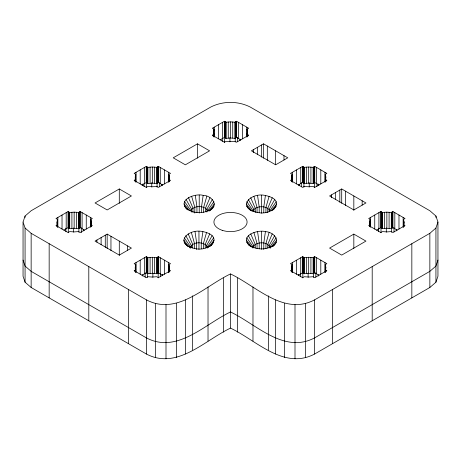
<?xml version="1.0" encoding="UTF-8"?>
<svg xmlns="http://www.w3.org/2000/svg" width="461" height="461" viewBox="0 0 461 461"><rect width="100%" height="100%" fill="white"/><g stroke="black" fill="none" stroke-linecap="round" stroke-linejoin="round"><path stroke-width="0.69" d="M57.008 224.132L57.59 219.465L55.971 218.531L68.084 211.536L69.709 212.475L74.146 212.135L78.577 212.475L80.202 211.536L92.321 218.531L90.696 219.471L90.702 226.697M90.696 219.471L91.278 222.029L90.702 224.588L92.321 225.527L80.202 232.523L78.583 231.589L74.146 231.923L69.703 231.589L68.084 232.523L55.971 225.527L57.59 224.593L57.008 222.029M135.188 178.298L135.77 174.333L134.151 173.394L146.264 166.398L147.889 167.337L152.326 167.003L156.757 167.337L158.382 166.398L170.501 173.394L168.876 174.333L168.876 182.049M135.188 268.567L135.77 264.602L134.151 263.669L146.264 256.673L147.889 257.607L152.326 257.273L156.757 257.607L158.382 256.673L170.501 263.669L168.876 264.602L168.876 272.532M213.368 133.863L213.95 129.195L212.325 128.256L224.444 121.26L226.069 122.2L230.5 121.865L234.937 122.2L236.562 121.26L248.675 128.256L247.056 129.195L247.056 136.917M247.056 129.195L247.638 131.754L247.056 134.318L248.675 135.252L236.562 142.247L234.943 141.314L230.5 141.654L226.063 141.314L224.444 142.247L212.325 135.252L213.944 134.318L213.368 131.754M292.13 174.333L291.548 176.891L292.124 179.456L290.505 180.389L296.561 183.893L302.623 187.385L304.243 186.451L308.68 186.786L313.123 186.451L314.742 187.385L326.855 180.389L325.236 179.456L325.818 176.891L325.23 174.333L326.855 173.394L314.742 166.398L313.117 167.337L308.68 167.003L304.248 167.337L302.623 166.398L290.505 173.394L292.13 174.333L292.13 182.049M292.13 264.602L291.548 267.167L292.124 269.725L290.505 270.665L296.561 274.162L302.623 277.655L304.243 276.721L308.68 277.061L313.123 276.721L314.742 277.655L326.855 270.665L325.236 269.725L325.818 267.167L325.23 264.602L326.855 263.669L314.742 256.673L313.117 257.607L308.68 257.273L304.248 257.607L302.623 256.673L290.505 263.669L292.13 264.602L292.124 272.532M369.722 224.132L370.304 219.465L368.685 218.531L380.803 211.536L382.428 212.475L386.86 212.135L391.291 212.475L392.916 211.536L405.035 218.531L403.41 219.471L403.41 227.187M403.41 219.471L403.992 222.029L403.415 224.588L405.035 225.527L392.916 232.523L391.303 231.589L386.86 231.923L382.417 231.589L380.803 232.523L368.685 225.527L370.304 224.593L369.722 222.029M187.437 209.749C176.609 199.953 195.118 192.969 203.163 195.366L201.52 206.81L201.52 212.55M202.886 231.612C224.72 236.049 210.083 252.196 195.015 248.571C173.18 244.14 187.817 227.993 202.886 231.612L201.238 243.062L201.238 248.802M265.427 195.504C287.266 199.941 272.63 216.088 257.555 212.463C235.721 208.032 250.358 191.885 265.427 195.504L263.784 206.954L263.784 212.694M249.24 245.494C239.357 235.657 257.791 229.394 265.427 231.612L263.784 243.062L263.784 249.516M190.105 247.995C192.243 241.253 203.756 241.31 207.496 246.675L207.496 248.11M211.023 209.749C218.917 204.062 210.539 195.193 203.163 195.366M272.826 246.502C281.429 240.388 273.327 231.912 265.427 231.612M206.833 196.242L203.653 207.323L203.653 212.342M206.551 232.488L203.376 243.569L203.376 248.594M269.097 196.38L265.916 207.462L265.916 212.486M269.097 232.488L265.916 243.569L265.916 248.594M23.05 222.029L25.073 216.025L31.146 210.746L210.954 106.935C223.112 100.89 237.888 100.89 250.046 106.935L429.854 210.746L435.927 216.025L437.95 222.029L437.95 276.208L435.927 282.213L429.854 287.491L314.54 354.065C283.769 370.218 256.23 340.247 230.5 328.117C204.77 340.247 177.231 370.218 146.46 354.065L31.146 287.491L25.073 282.213L23.05 276.208L23.05 222.029L25.073 228.034L25.073 282.213M435.927 282.213L435.927 228.034L437.95 222.029M437.95 260.067L435.927 266.072L429.854 271.35L314.54 337.925C283.769 354.077 256.23 324.106 230.5 311.976C204.77 324.106 177.231 354.077 146.46 337.925L31.146 271.35L25.073 266.072L23.05 260.067M209.98 197.636L205.485 208.136L205.485 211.72M209.703 233.888L205.208 244.382L205.208 247.972M272.244 197.775L267.749 208.274L267.749 212.579M272.244 233.888L267.749 244.382L267.749 247.972M212.4 199.457L206.891 209.19L206.891 212.06M212.118 235.704L206.614 245.442L206.614 247.592M274.664 199.596L269.155 209.334L269.155 211.484M274.664 235.704L269.155 245.442L269.155 247.592M213.916 201.572L207.773 210.423C204.016 205.266 194.438 205.266 190.681 210.423L184.538 201.572M207.496 246.675L213.639 237.824M276.179 201.711L270.037 210.562C266.279 205.41 256.708 205.41 252.945 210.562L246.808 201.711M276.179 237.824L270.037 246.675L270.037 248.11M252.945 248.11L252.945 246.675C256.685 241.31 268.198 241.253 270.342 247.995M208.925 210.694L214.434 203.843M208.222 247.471L214.158 240.095M271.189 210.833L276.698 203.987M270.763 247.471L276.698 240.095M209.081 211.115L212.4 208.234M210.135 210.395L213.916 206.119M209.859 246.641L213.639 242.365M272.399 210.533L276.179 206.257M272.399 246.641L276.179 242.365M211.201 245.494L212.118 244.486M273.742 209.386L274.664 208.372M25.073 228.034L31.146 233.312L146.46 299.892C177.231 316.039 204.77 286.074 230.5 273.938C256.23 286.074 283.769 316.039 314.54 299.892L429.854 233.312L435.927 228.034M274.664 244.486C267.386 250.392 255.601 250.392 248.323 244.486M119.29 188.97L95.052 202.961L107.171 209.957L131.408 195.965L119.29 188.97L119.29 203.324M197.469 143.832L173.232 157.823L185.351 164.819L209.588 150.828L197.469 143.832L197.469 158.186M63.814 230.143L68.084 227.676L69.709 228.616L74.146 228.276L78.577 228.616L80.202 227.676L84.478 230.143M141.994 185.005L146.264 182.539L147.889 183.478L152.326 183.144L156.757 183.478L158.382 182.539L162.652 185.005M220.174 139.873L224.444 137.401L226.069 138.34L230.5 138.006L234.937 138.34L236.562 137.401L240.832 139.873M107.171 234.102L95.052 241.097L119.29 255.094L131.408 248.093L107.171 234.102L107.171 248.456M263.531 143.832L251.412 150.828L275.649 164.819L287.768 157.823L263.531 143.832L263.531 158.186M141.994 275.28L146.264 272.814L147.889 273.748L152.326 273.413L156.757 273.748L158.382 272.814L162.652 275.28M298.348 185.005L302.623 182.539L304.248 183.478L308.68 183.144L313.117 183.478L314.742 182.539L319.012 185.005M341.71 188.97L329.592 195.965L353.829 209.957L365.948 202.961L341.71 188.97L341.71 203.324M353.829 234.102L329.592 248.093L341.71 255.094L365.948 241.097L353.829 234.102L353.829 248.456M298.348 275.28L302.623 272.814L304.248 273.748L308.68 273.413L313.117 273.748L314.742 272.814L319.012 275.28M376.528 230.143L380.803 227.676L382.428 228.616L386.86 228.276L391.291 228.616L392.916 227.676L397.192 230.143M209.98 210.055C202.569 213.783 192.612 213.691 186.06 208.234M246.808 206.257L250.582 210.533M246.808 242.365L250.582 246.641M184.538 206.119L187.846 209.859M184.262 242.365L188.042 246.641M246.289 203.987L252.225 211.357M246.289 240.095L252.225 247.471M184.02 203.843L189.534 210.694M183.743 240.095L189.678 247.471M246.808 237.824L252.945 246.675M184.262 237.824L190.405 246.675L190.405 248.11M248.323 199.596L253.832 209.334L253.832 211.484M248.323 235.704L253.832 245.442L253.832 247.592M186.06 199.457L191.569 209.19L191.569 212.06M185.783 235.704L191.286 245.442L191.286 247.592M250.738 197.775L255.238 208.274L255.238 212.579M250.738 233.888L255.238 244.382L255.238 247.972M188.474 197.636L192.975 208.136L192.975 212.44M188.197 233.888L192.692 244.382L192.692 247.972M168.876 174.333L169.458 176.891L168.876 179.456L170.501 180.389L158.382 187.385L156.763 186.451L152.326 186.786L147.883 186.451L146.264 187.385L134.151 180.389L135.77 179.456L135.188 176.891M168.876 264.602L169.458 267.167L168.876 269.725L170.501 270.665L158.382 277.655L156.763 276.721L152.326 277.061L147.883 276.721L146.264 277.655L134.151 270.665L135.77 269.725L135.188 267.167M253.89 196.38L257.071 207.462L257.071 212.486M253.89 232.488L257.071 243.569L257.071 248.594M191.626 196.242L194.807 207.323L194.807 213.063M191.35 232.488L194.525 243.569L194.525 248.594M257.555 195.504L259.203 206.954L259.203 212.694M257.555 231.612L259.203 243.062L259.203 248.802M195.291 195.366L196.939 206.81L196.939 212.55M195.015 231.612L196.663 243.062L196.663 249.516M435.927 216.025L435.927 217.459M429.854 233.312L429.854 287.491M411.84 243.713L411.84 297.892M404.222 225.06L404.222 226.46M403.992 222.029L403.992 224.132M403.848 220.738L403.848 224.248M403.669 224.738L403.669 226.841M403.139 217.436L403.139 227.261M398.978 215.033L398.978 229.065M396.42 229.486L396.42 230.898M394.812 212.63L394.812 228.771M394.011 227.699L394.011 231.935M392.916 211.536L392.916 227.676M392.663 211.68L392.663 227.82M392.104 212.002L392.104 228.143M391.545 212.325L391.602 232.269M391.291 212.475L391.291 228.616M389.09 212.221L389.09 228.362M386.86 212.135L386.86 228.276M386.306 227.918L386.306 232.16M384.63 212.221L384.63 228.362M382.428 212.475L382.428 228.616M382.169 212.325L382.169 228.466M381.616 212.002L381.616 228.143M381.057 211.68L381.005 232.753M380.803 211.536L380.803 227.676M378.907 212.63L378.907 228.771M378.596 228.137L378.596 231.67M374.741 215.033L374.741 229.065M372.2 266.602L372.2 320.781M370.581 217.436L370.581 227.261M370.304 219.465L370.304 226.697M370.056 219.321L370.05 226.841M369.872 220.738L369.872 223.545M369.497 225.06L369.497 226.46M362.156 200.771L362.156 205.082M353.829 195.965L353.829 210.32M345.496 191.154L345.496 205.508M339.815 190.059L339.815 202.264M335.648 192.468L335.648 199.642M332.56 289.485L332.56 343.664M331.488 194.87L331.488 197.74M326.048 179.923L326.048 181.323M326.048 270.192L326.048 271.598M325.818 176.891L325.818 178.298M325.818 267.167L325.818 268.567M325.668 175.601L325.668 179.813M325.668 265.876L325.668 270.088M325.483 175.589L325.483 178.395M325.489 179.6L325.489 181.703M325.483 264.458L325.483 268.671M325.489 269.875L325.489 271.978M325.23 174.333L325.23 182.049M325.23 264.602L325.236 272.532M324.965 172.299L324.965 182.124M324.965 262.574L324.965 272.399M320.798 169.896L320.798 183.933M320.798 260.171L320.798 274.203M318.701 184.02L318.701 185.437M318.24 274.618L318.24 276.035M316.938 183.709L316.938 186.538M316.632 167.493L316.632 183.634M316.632 257.762L316.632 273.903M315.831 272.837L315.831 277.073M314.742 166.398L314.742 182.539M314.742 256.673L314.742 272.814M314.535 182.671L314.535 187.615M314.54 299.892L314.54 354.065M314.483 166.548L314.483 182.689M314.483 256.817L314.483 272.958M313.929 166.87L313.929 183.011M313.929 257.14L313.929 273.281M313.371 167.193L313.371 183.328M313.371 257.463L313.422 277.407M313.117 167.337L313.117 183.478M313.117 257.607L313.117 273.748M310.916 167.084L310.916 183.224M310.916 257.359L310.916 273.5M309.233 182.781L309.233 187.022M308.68 167.003L308.68 183.144M308.68 257.273L308.68 273.413M308.127 273.056L308.127 277.291M306.45 167.084L306.45 183.224M306.45 257.359L306.45 273.5M305.401 303.396L305.401 357.575M304.248 167.337L304.248 183.478M304.248 257.607L304.248 273.748M303.995 167.187L303.995 183.328M303.995 257.463L303.995 273.604M303.932 182.896L303.932 187.137M303.436 166.87L303.436 183.005M303.436 257.14L303.436 273.281M302.877 166.548L302.877 182.689M302.877 256.817L302.825 277.885M302.623 166.398L302.623 182.539M302.623 256.673L302.623 272.814M301.523 182.562L301.523 186.803M300.728 167.493L300.728 183.634M300.728 257.762L300.728 273.903M300.416 273.275L300.416 276.807M299.114 184.348L299.114 185.76M298.653 274.295L298.653 275.707M296.567 169.896L296.567 183.933M296.567 260.171L296.567 274.203M295 304.565L295 358.739M292.401 172.299L292.401 182.124M292.401 262.574L292.401 272.399M291.871 179.6L291.871 181.703M291.871 269.875L291.871 271.978M291.692 175.601L291.692 179.813M291.692 265.876L291.692 270.083M291.317 179.923L291.317 181.329M291.317 270.192L291.317 271.598M284.598 303.396L284.598 357.575M283.982 155.639L283.982 159.944M275.649 150.828L275.649 164.462M275.453 299.892L275.453 354.065M268.429 295.835L268.429 350.014M267.317 146.016L267.317 160.37M261.635 144.927L261.635 157.126M261.491 195.205L261.491 213.236M261.491 231.313L261.491 249.343M257.474 147.33L257.474 154.504M253.308 149.733L253.308 152.603M252.974 286.915L252.974 341.088M247.868 134.785L247.868 136.191M247.638 131.754L247.638 133.863M247.488 130.469L247.488 133.978M247.309 129.051L247.309 136.767M246.785 127.167L246.785 136.992M242.619 124.758L242.619 138.796M240.066 139.21L240.066 140.622M238.452 122.355L238.452 138.496M237.657 137.424L237.657 141.665M237.524 277.989L237.524 332.168M236.562 121.26L236.562 137.401M236.309 121.41L236.309 137.551M235.75 121.733L235.75 137.874M235.191 122.056L235.248 142M234.937 122.2L234.937 138.34M232.736 121.952L232.736 138.087M230.5 121.865L230.5 138.006M230.5 273.938L230.5 328.117M229.947 137.649L229.947 141.884M228.27 121.946L228.27 138.087M226.069 122.2L226.069 138.34M225.815 122.056L225.815 138.196M225.256 121.733L225.256 137.874M224.697 121.41L224.651 142.478M224.444 121.26L224.444 137.401M223.476 277.989L223.476 332.168M222.554 122.355L222.554 138.496M222.242 138.577L222.242 141.4M218.387 124.758L218.387 138.796M214.221 127.167L214.221 136.992M213.95 129.195L213.95 136.911M213.697 129.045L213.697 136.767M213.512 130.469L213.512 133.978M213.138 134.785L213.138 136.191M208.026 286.915L208.026 341.088M199.227 195.066L199.227 213.097M198.95 231.313L198.95 249.343M192.571 295.835L192.571 350.014M185.547 299.892L185.547 354.065M176.402 303.396L176.402 357.575M169.688 179.923L169.688 181.323M169.688 270.192L169.688 271.598M169.314 175.601L169.314 179.813M169.314 265.876L169.314 270.088M169.129 179.6L169.129 181.703M169.129 269.875L169.129 271.978M168.605 172.299L168.605 182.124M168.605 262.574L168.605 272.399M166 304.565L166 358.739M164.439 169.896L164.439 183.933M164.439 260.171L164.439 274.203M162.347 274.295L162.347 275.707M161.886 184.348L161.886 185.76M160.584 273.275L160.584 276.807M160.272 167.493L160.272 183.634M160.272 257.762L160.272 273.903M159.477 182.562L159.477 186.803M158.382 166.398L158.382 182.539M158.382 256.673L158.382 272.814M158.175 272.941L158.175 277.885M158.129 166.548L158.129 182.689M158.129 256.817L158.129 272.958M157.57 166.87L157.57 183.011M157.57 257.14L157.57 273.281M157.011 167.193L157.068 187.137M157.011 257.463L157.011 273.604M156.757 167.337L156.757 183.478M156.757 257.607L156.757 273.748M155.599 303.396L155.599 357.575M154.556 167.084L154.556 183.224M154.556 257.359L154.556 273.5M152.873 273.056L152.873 277.291M152.326 167.003L152.326 183.144M152.326 257.273L152.326 273.413M151.767 182.781L151.767 187.022M150.09 167.084L150.09 183.224M150.09 257.359L150.09 273.5M147.889 167.337L147.889 183.478M147.889 257.607L147.889 273.748M147.635 167.187L147.635 183.328M147.635 257.463L147.635 273.604M147.578 273.171L147.578 277.407M147.076 166.87L147.076 183.005M147.076 257.14L147.076 273.281M146.517 166.548L146.471 187.615M146.517 256.817L146.517 272.958M146.46 299.892L146.46 354.065M146.264 166.398L146.264 182.539M146.264 256.673L146.264 272.814M145.169 272.837L145.169 277.073M144.374 167.493L144.374 183.634M144.374 257.762L144.374 273.903M144.062 183.709L144.062 186.538M142.76 274.623L142.76 276.035M142.299 184.02L142.299 185.437M140.207 169.896L140.207 183.933M140.207 260.171L140.207 274.203M136.041 172.299L136.041 182.124M136.041 262.574L136.041 272.399M135.77 174.333L135.77 182.049M135.77 264.602L135.77 272.532M135.517 175.589L135.517 178.395M135.517 179.6L135.517 181.703M135.517 264.458L135.517 268.665M135.517 269.875L135.517 271.978M135.332 175.601L135.332 179.813M135.332 265.876L135.332 270.083M134.958 179.923L134.958 181.329M134.958 270.192L134.958 271.598M128.44 289.485L128.44 343.664M127.622 245.909L127.622 250.214M119.29 241.097L119.29 255.452M110.957 236.291L110.957 250.646M105.281 235.196L105.281 247.396M101.115 237.599L101.115 244.779M96.948 240.008L96.948 242.158M91.509 225.06L91.509 226.46M91.278 222.029L91.278 224.132M91.134 220.738L91.134 223.545M90.95 219.321L90.95 226.841M90.425 217.436L90.425 227.261M88.8 266.602L88.8 320.781M86.259 215.033L86.259 229.065M83.706 229.486L83.706 230.898M82.098 212.63L82.098 228.771M81.297 227.699L81.297 232.644M80.202 211.536L80.202 227.676M79.949 211.68L79.949 227.82M79.39 212.002L79.39 228.143M78.831 212.325L78.889 232.269M78.577 212.475L78.577 228.616M76.376 212.221L76.376 228.362M74.146 212.135L74.146 228.276M73.587 227.918L73.587 232.16M71.91 212.221L71.91 228.362M69.709 212.475L69.709 228.616M69.455 212.325L69.455 228.466M68.896 212.002L68.896 228.143M68.343 211.68L68.291 232.753M68.084 211.536L68.084 227.676M66.194 212.63L66.194 228.771M65.883 228.137L65.883 231.67M62.028 215.033L62.028 229.065M57.861 217.436L57.861 227.261M57.59 219.465L57.59 227.187M57.59 224.593L57.59 226.697M57.337 224.738L57.337 226.841M57.152 220.738L57.152 224.248M56.778 225.06L56.778 226.46M49.16 243.713L49.16 297.892M31.146 233.312L31.146 287.491M25.073 216.025L25.073 217.459M222.208 230.321A16.584 9.577 0 0 0 247.084 222.029A16.584 9.577 0 0 0 222.208 213.737A16.584 9.577 0 0 0 222.208 230.321"/></g></svg>
